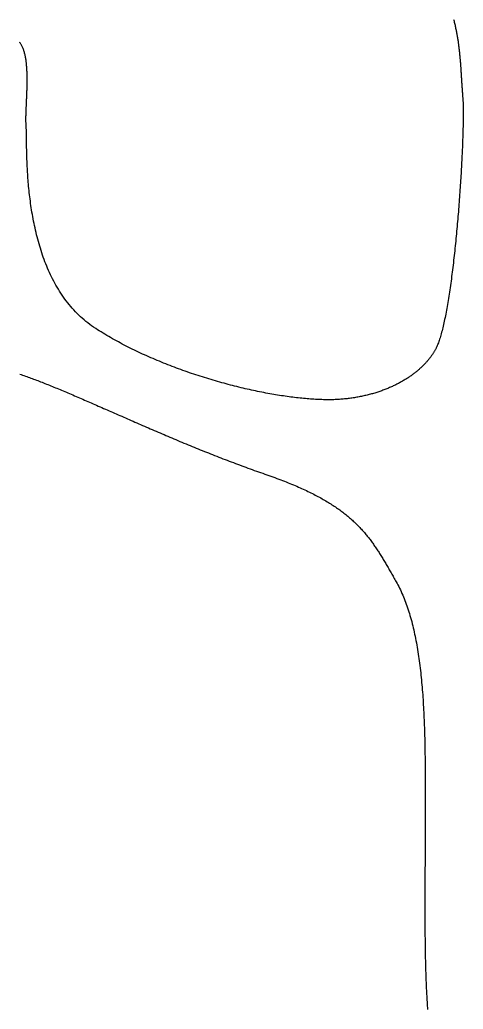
# Model space of a CAD drawing. Extents: x -220 to 640, y 0 to 300.
# Drawn here: x -174.6 to -138.4, y 92.4 to 173.1 of the extents above; entities that cross this region are included whole.
import ezdxf

# ---------------------------------------------------------------- set-up
doc = ezdxf.new("R2010")
doc.units = 0
doc.layers.get('0').update_dxf_attribs({"linetype": 'CONTINUOUS'})

msp = doc.modelspace()

# ---------------------------------------------------------------- linework, layer by layer
for points in [[(-139.223, 173.179, 0), (-139.202, 173.098, 0), (-139.182, 173.018, 0), (-139.162, 172.938, 0), (-139.143, 172.858, 0), (-139.124, 172.778, 0), (-139.105, 172.699, 0), (-139.088, 172.62, 0), (-139.07, 172.542, 0), (-139.053, 172.463, 0), (-139.037, 172.385, 0), (-139.021, 172.308, 0), (-139.005, 172.23, 0), (-138.99, 172.153, 0), (-138.976, 172.076, 0), (-138.961, 171.999, 0), (-138.947, 171.923, 0), (-138.934, 171.847, 0), (-138.921, 171.771, 0), (-138.908, 171.695, 0), (-138.896, 171.619, 0), (-138.884, 171.544, 0), (-138.872, 171.469, 0), (-138.861, 171.394, 0), (-138.85, 171.319, 0), (-138.839, 171.244, 0), (-138.829, 171.17, 0), (-138.819, 171.095, 0), (-138.809, 171.021, 0), (-138.8, 170.947, 0), (-138.791, 170.873, 0), (-138.782, 170.799, 0), (-138.773, 170.726, 0), (-138.765, 170.652, 0), (-138.757, 170.579, 0), (-138.749, 170.505, 0), (-138.742, 170.432, 0), (-138.734, 170.359, 0), (-138.727, 170.286, 0), (-138.72, 170.213, 0), (-138.713, 170.139, 0), (-138.707, 170.066, 0), (-138.7, 169.994, 0), (-138.694, 169.921, 0), (-138.688, 169.848, 0), (-138.682, 169.775, 0), (-138.676, 169.702, 0), (-138.671, 169.629, 0), (-138.665, 169.556, 0), (-138.66, 169.484, 0), (-138.655, 169.411, 0), (-138.65, 169.338, 0), (-138.645, 169.265, 0), (-138.64, 169.192, 0), (-138.635, 169.119, 0), (-138.63, 169.046, 0), (-138.625, 168.973, 0), (-138.621, 168.9, 0), (-138.616, 168.826, 0), (-138.611, 168.753, 0), (-138.607, 168.679, 0), (-138.602, 168.606, 0), (-138.598, 168.532, 0), (-138.593, 168.458, 0), (-138.588, 168.385, 0), (-138.584, 168.311, 0), (-138.579, 168.236, 0), (-138.575, 168.162, 0), (-138.57, 168.088, 0), (-138.565, 168.013, 0), (-138.56, 167.938, 0), (-138.556, 167.863, 0), (-138.551, 167.788, 0), (-138.546, 167.713, 0), (-138.54, 167.637, 0), (-138.535, 167.562, 0), (-138.53, 167.486, 0), (-138.524, 167.409, 0), (-138.519, 167.333, 0), (-138.513, 167.256, 0), (-138.507, 167.18, 0), (-138.501, 167.102, 0), (-138.495, 167.025, 0), (-138.489, 166.947, 0), (-138.482, 166.87, 0), (-138.476, 166.791, 0)], [(-168.411, 147.956, 0), (-168.577, 148.066, 0), (-168.74, 148.179, 0), (-168.9, 148.295, 0), (-169.057, 148.415, 0), (-169.21, 148.537, 0), (-169.36, 148.662, 0), (-169.507, 148.79, 0), (-169.651, 148.92, 0), (-169.792, 149.054, 0), (-169.929, 149.189, 0), (-170.064, 149.328, 0), (-170.195, 149.469, 0), (-170.324, 149.612, 0), (-170.45, 149.757, 0), (-170.573, 149.905, 0), (-170.693, 150.055, 0), (-170.81, 150.207, 0), (-170.924, 150.361, 0), (-171.036, 150.517, 0), (-171.145, 150.675, 0), (-171.251, 150.835, 0), (-171.355, 150.996, 0), (-171.456, 151.16, 0), (-171.554, 151.325, 0), (-171.65, 151.491, 0), (-171.744, 151.659, 0), (-171.834, 151.829, 0), (-171.923, 152, 0), (-172.009, 152.172, 0), (-172.092, 152.346, 0), (-172.174, 152.52, 0), (-172.253, 152.696, 0), (-172.329, 152.873, 0), (-172.404, 153.051, 0), (-172.476, 153.23, 0), (-172.546, 153.41, 0), (-172.614, 153.59, 0), (-172.68, 153.771, 0), (-172.744, 153.953, 0), (-172.805, 154.136, 0), (-172.865, 154.319, 0), (-172.923, 154.502, 0), (-172.978, 154.686, 0), (-173.032, 154.87, 0), (-173.084, 155.055, 0), (-173.135, 155.24, 0), (-173.183, 155.424, 0), (-173.23, 155.609, 0), (-173.274, 155.794, 0), (-173.318, 155.979, 0), (-173.359, 156.164, 0), (-173.399, 156.348, 0), (-173.437, 156.532, 0), (-173.474, 156.716, 0), (-173.509, 156.9, 0), (-173.543, 157.083, 0), (-173.575, 157.265, 0), (-173.606, 157.447, 0), (-173.635, 157.629, 0), (-173.663, 157.809, 0), (-173.69, 157.989, 0), (-173.715, 158.168, 0), (-173.739, 158.346, 0), (-173.762, 158.523, 0), (-173.784, 158.699, 0), (-173.804, 158.874, 0), (-173.824, 159.047, 0), (-173.842, 159.22, 0), (-173.859, 159.391, 0), (-173.876, 159.56, 0), (-173.891, 159.729, 0), (-173.905, 159.895, 0), (-173.919, 160.06, 0), (-173.931, 160.224, 0), (-173.943, 160.386, 0), (-173.953, 160.546, 0), (-173.964, 160.704, 0), (-173.973, 160.86, 0), (-173.981, 161.014, 0), (-173.989, 161.166, 0), (-173.996, 161.316, 0), (-174.003, 161.464, 0), (-174.009, 161.61, 0), (-174.015, 161.753, 0), (-174.02, 161.894, 0), (-174.024, 162.032, 0), (-174.028, 162.168, 0), (-174.032, 162.302, 0), (-174.035, 162.433, 0), (-174.038, 162.561, 0), (-174.04, 162.686, 0), (-174.043, 162.808, 0), (-174.045, 162.928, 0), (-174.047, 163.044, 0), (-174.048, 163.158, 0), (-174.05, 163.268, 0), (-174.051, 163.376, 0), (-174.053, 163.48, 0), (-174.054, 163.58, 0), (-174.055, 163.678, 0), (-174.057, 163.771, 0), (-174.058, 163.862, 0), (-174.06, 163.949, 0), (-174.061, 164.032, 0), (-174.063, 164.111, 0), (-174.065, 164.187, 0), (-174.067, 164.259, 0), (-174.07, 164.327, 0), (-174.072, 164.391, 0), (-174.076, 164.451, 0), (-174.079, 164.507, 0), (-174.083, 164.559, 0), (-174.086, 164.612, 0), (-174.089, 164.667, 0), (-174.091, 164.724, 0), (-174.093, 164.781, 0), (-174.095, 164.84, 0), (-174.096, 164.901, 0), (-174.096, 164.963, 0), (-174.097, 165.026, 0), (-174.096, 165.091, 0), (-174.096, 165.157, 0), (-174.095, 165.224, 0), (-174.094, 165.292, 0), (-174.092, 165.361, 0), (-174.091, 165.431, 0), (-174.089, 165.503, 0), (-174.086, 165.575, 0), (-174.084, 165.649, 0), (-174.081, 165.723, 0), (-174.078, 165.798, 0), (-174.075, 165.875, 0), (-174.072, 165.952, 0), (-174.069, 166.029, 0), (-174.065, 166.108, 0), (-174.061, 166.187, 0), (-174.058, 166.267, 0), (-174.054, 166.348, 0), (-174.05, 166.429, 0), (-174.047, 166.511, 0), (-174.043, 166.594, 0), (-174.039, 166.677, 0), (-174.035, 166.76, 0), (-174.032, 166.844, 0), (-174.028, 166.928, 0), (-174.025, 167.013, 0), (-174.021, 167.098, 0), (-174.018, 167.183, 0), (-174.015, 167.268, 0), (-174.012, 167.354, 0), (-174.009, 167.44, 0), (-174.007, 167.526, 0), (-174.004, 167.612, 0), (-174.002, 167.699, 0), (-174, 167.785, 0), (-173.999, 167.871, 0), (-173.998, 167.957, 0), (-173.997, 168.043, 0), (-173.996, 168.13, 0), (-173.996, 168.215, 0), (-173.996, 168.301, 0), (-173.996, 168.387, 0), (-173.997, 168.472, 0), (-173.998, 168.557, 0), (-174, 168.642, 0), (-174.002, 168.726, 0), (-174.005, 168.81, 0), (-174.008, 168.893, 0), (-174.012, 168.976, 0), (-174.016, 169.059, 0), (-174.021, 169.14, 0), (-174.026, 169.222, 0), (-174.032, 169.302, 0), (-174.039, 169.382, 0), (-174.046, 169.462, 0), (-174.054, 169.54, 0), (-174.063, 169.618, 0), (-174.072, 169.695, 0), (-174.082, 169.772, 0), (-174.092, 169.847, 0), (-174.104, 169.921, 0), (-174.116, 169.995, 0), (-174.129, 170.067, 0), (-174.143, 170.139, 0), (-174.157, 170.209, 0), (-174.173, 170.279, 0), (-174.189, 170.347, 0), (-174.206, 170.414, 0), (-174.224, 170.48, 0), (-174.243, 170.544, 0), (-174.263, 170.607, 0), (-174.283, 170.669, 0), (-174.305, 170.73, 0), (-174.328, 170.789, 0), (-174.352, 170.847, 0), (-174.376, 170.904, 0), (-174.402, 170.958, 0), (-174.429, 171.012, 0), (-174.457, 171.064, 0), (-174.486, 171.114, 0), (-174.516, 171.162, 0), (-174.547, 171.209, 0), (-174.58, 171.254, 0), (-174.613, 171.298, 0)], [(-138.476, 166.791, 0), (-138.47, 166.728, 0), (-138.466, 166.661, 0), (-138.461, 166.59, 0), (-138.457, 166.515, 0), (-138.454, 166.436, 0), (-138.451, 166.354, 0), (-138.448, 166.267, 0), (-138.445, 166.177, 0), (-138.443, 166.083, 0), (-138.441, 165.985, 0), (-138.44, 165.884, 0), (-138.439, 165.779, 0), (-138.439, 165.671, 0), (-138.438, 165.56, 0), (-138.438, 165.445, 0), (-138.439, 165.327, 0), (-138.44, 165.206, 0), (-138.441, 165.082, 0), (-138.442, 164.955, 0), (-138.444, 164.825, 0), (-138.447, 164.692, 0), (-138.449, 164.556, 0), (-138.452, 164.417, 0), (-138.456, 164.275, 0), (-138.459, 164.131, 0), (-138.463, 163.985, 0), (-138.468, 163.835, 0), (-138.473, 163.683, 0), (-138.478, 163.529, 0), (-138.483, 163.373, 0), (-138.489, 163.214, 0), (-138.495, 163.053, 0), (-138.502, 162.889, 0), (-138.509, 162.724, 0), (-138.516, 162.557, 0), (-138.523, 162.387, 0), (-138.531, 162.216, 0), (-138.539, 162.042, 0), (-138.548, 161.867, 0), (-138.557, 161.691, 0), (-138.566, 161.512, 0), (-138.576, 161.332, 0), (-138.585, 161.151, 0), (-138.596, 160.967, 0), (-138.606, 160.783, 0), (-138.617, 160.597, 0), (-138.628, 160.41, 0), (-138.64, 160.221, 0), (-138.652, 160.032, 0), (-138.664, 159.841, 0), (-138.676, 159.649, 0), (-138.689, 159.457, 0), (-138.703, 159.263, 0), (-138.716, 159.068, 0), (-138.73, 158.873, 0), (-138.744, 158.677, 0), (-138.758, 158.48, 0), (-138.773, 158.282, 0), (-138.788, 158.084, 0), (-138.804, 157.886, 0), (-138.819, 157.687, 0), (-138.835, 157.488, 0), (-138.852, 157.288, 0), (-138.868, 157.088, 0), (-138.885, 156.888, 0), (-138.903, 156.688, 0), (-138.92, 156.488, 0), (-138.938, 156.287, 0), (-138.956, 156.087, 0), (-138.975, 155.887, 0), (-138.993, 155.687, 0), (-139.013, 155.488, 0), (-139.032, 155.288, 0), (-139.052, 155.089, 0), (-139.072, 154.891, 0), (-139.092, 154.693, 0), (-139.112, 154.495, 0), (-139.133, 154.299, 0), (-139.155, 154.102, 0), (-139.176, 153.907, 0), (-139.198, 153.712, 0), (-139.22, 153.519, 0), (-139.242, 153.326, 0), (-139.265, 153.134, 0), (-139.288, 152.943, 0), (-139.311, 152.754, 0), (-139.334, 152.565, 0), (-139.358, 152.378, 0), (-139.382, 152.192, 0), (-139.406, 152.007, 0), (-139.431, 151.824, 0), (-139.456, 151.643, 0), (-139.481, 151.463, 0), (-139.506, 151.284, 0), (-139.532, 151.107, 0), (-139.558, 150.932, 0), (-139.584, 150.759, 0), (-139.611, 150.588, 0), (-139.638, 150.418, 0), (-139.665, 150.251, 0), (-139.692, 150.085, 0), (-139.72, 149.922, 0), (-139.748, 149.761, 0), (-139.776, 149.602, 0), (-139.804, 149.445, 0), (-139.833, 149.291, 0), (-139.862, 149.139, 0), (-139.891, 148.99, 0), (-139.92, 148.843, 0), (-139.95, 148.699, 0), (-139.98, 148.557, 0), (-140.01, 148.418, 0), (-140.041, 148.282, 0), (-140.072, 148.149, 0), (-140.103, 148.019, 0), (-140.134, 147.892, 0), (-140.165, 147.768, 0), (-140.197, 147.646, 0), (-140.229, 147.529, 0), (-140.261, 147.414, 0), (-140.294, 147.302, 0), (-140.326, 147.194, 0), (-140.359, 147.09, 0), (-140.393, 146.988, 0), (-140.426, 146.891, 0), (-140.46, 146.797, 0), (-140.494, 146.706, 0)], [(-148.326, 142.19, 0), (-148.431, 142.181, 0), (-148.538, 142.173, 0), (-148.647, 142.167, 0), (-148.758, 142.161, 0), (-148.871, 142.156, 0), (-148.985, 142.152, 0), (-149.101, 142.149, 0), (-149.219, 142.147, 0), (-149.338, 142.145, 0), (-149.459, 142.145, 0), (-149.582, 142.146, 0), (-149.706, 142.147, 0), (-149.832, 142.149, 0), (-149.959, 142.153, 0), (-150.088, 142.157, 0), (-150.218, 142.162, 0), (-150.35, 142.168, 0), (-150.483, 142.175, 0), (-150.618, 142.183, 0), (-150.754, 142.192, 0), (-150.892, 142.201, 0), (-151.031, 142.212, 0), (-151.171, 142.223, 0), (-151.312, 142.235, 0), (-151.455, 142.249, 0), (-151.599, 142.263, 0), (-151.744, 142.278, 0), (-151.891, 142.294, 0), (-152.039, 142.31, 0), (-152.187, 142.328, 0), (-152.337, 142.346, 0), (-152.489, 142.366, 0), (-152.641, 142.386, 0), (-152.794, 142.407, 0), (-152.948, 142.429, 0), (-153.104, 142.452, 0), (-153.26, 142.476, 0), (-153.417, 142.5, 0), (-153.576, 142.526, 0), (-153.735, 142.552, 0), (-153.895, 142.579, 0), (-154.056, 142.607, 0), (-154.218, 142.636, 0), (-154.38, 142.666, 0), (-154.544, 142.696, 0), (-154.708, 142.728, 0), (-154.873, 142.76, 0), (-155.039, 142.793, 0), (-155.205, 142.827, 0), (-155.372, 142.862, 0), (-155.54, 142.898, 0), (-155.709, 142.935, 0), (-155.878, 142.972, 0), (-156.047, 143.01, 0), (-156.217, 143.049, 0), (-156.388, 143.089, 0), (-156.559, 143.13, 0), (-156.731, 143.171, 0), (-156.903, 143.214, 0), (-157.076, 143.257, 0), (-157.249, 143.301, 0), (-157.423, 143.346, 0), (-157.597, 143.392, 0), (-157.771, 143.438, 0), (-157.945, 143.486, 0), (-158.12, 143.534, 0), (-158.295, 143.583, 0), (-158.471, 143.633, 0), (-158.646, 143.683, 0), (-158.822, 143.735, 0), (-158.998, 143.787, 0), (-159.174, 143.84, 0), (-159.351, 143.894, 0), (-159.527, 143.949, 0), (-159.704, 144.004, 0), (-159.88, 144.06, 0), (-160.057, 144.117, 0), (-160.234, 144.175, 0), (-160.41, 144.234, 0), (-160.587, 144.293, 0), (-160.763, 144.354, 0), (-160.94, 144.415, 0), (-161.116, 144.477, 0), (-161.292, 144.539, 0), (-161.469, 144.603, 0), (-161.644, 144.667, 0), (-161.82, 144.732, 0), (-161.996, 144.798, 0), (-162.171, 144.864, 0), (-162.346, 144.932, 0), (-162.521, 145, 0), (-162.695, 145.069, 0), (-162.869, 145.138, 0), (-163.043, 145.209, 0), (-163.216, 145.28, 0), (-163.389, 145.352, 0), (-163.561, 145.425, 0), (-163.733, 145.498, 0), (-163.904, 145.572, 0), (-164.075, 145.648, 0), (-164.246, 145.723, 0), (-164.416, 145.8, 0), (-164.585, 145.877, 0), (-164.754, 145.955, 0), (-164.922, 146.034, 0), (-165.089, 146.114, 0), (-165.256, 146.194, 0), (-165.422, 146.275, 0), (-165.587, 146.357, 0), (-165.752, 146.439, 0), (-165.915, 146.523, 0), (-166.078, 146.607, 0), (-166.241, 146.692, 0), (-166.402, 146.777, 0), (-166.562, 146.863, 0), (-166.722, 146.95, 0), (-166.88, 147.038, 0), (-167.038, 147.127, 0), (-167.195, 147.216, 0), (-167.351, 147.306, 0), (-167.505, 147.397, 0), (-167.659, 147.488, 0), (-167.812, 147.58, 0), (-167.963, 147.673, 0), (-168.114, 147.766, 0), (-168.263, 147.861, 0), (-168.411, 147.956, 0)], [(-140.494, 146.706, 0), (-140.511, 146.662, 0), (-140.529, 146.617, 0), (-140.548, 146.572, 0), (-140.568, 146.527, 0), (-140.588, 146.482, 0), (-140.61, 146.437, 0), (-140.631, 146.392, 0), (-140.654, 146.346, 0), (-140.677, 146.301, 0), (-140.701, 146.255, 0), (-140.726, 146.21, 0), (-140.752, 146.164, 0), (-140.778, 146.118, 0), (-140.805, 146.072, 0), (-140.832, 146.027, 0), (-140.861, 145.981, 0), (-140.89, 145.935, 0), (-140.92, 145.889, 0), (-140.95, 145.843, 0), (-140.981, 145.797, 0), (-141.013, 145.751, 0), (-141.046, 145.705, 0), (-141.079, 145.659, 0), (-141.113, 145.613, 0), (-141.148, 145.568, 0), (-141.184, 145.522, 0), (-141.22, 145.476, 0), (-141.257, 145.43, 0), (-141.295, 145.384, 0), (-141.333, 145.339, 0), (-141.372, 145.293, 0), (-141.412, 145.248, 0), (-141.452, 145.202, 0), (-141.494, 145.157, 0), (-141.535, 145.111, 0), (-141.578, 145.066, 0), (-141.621, 145.021, 0), (-141.665, 144.976, 0), (-141.71, 144.931, 0), (-141.756, 144.886, 0), (-141.802, 144.842, 0), (-141.849, 144.797, 0), (-141.896, 144.753, 0), (-141.944, 144.709, 0), (-141.993, 144.665, 0), (-142.043, 144.621, 0), (-142.093, 144.577, 0), (-142.144, 144.533, 0), (-142.196, 144.49, 0), (-142.248, 144.447, 0), (-142.302, 144.404, 0), (-142.355, 144.361, 0), (-142.41, 144.318, 0), (-142.465, 144.276, 0), (-142.521, 144.234, 0), (-142.578, 144.192, 0), (-142.635, 144.15, 0), (-142.693, 144.108, 0), (-142.752, 144.067, 0), (-142.811, 144.026, 0), (-142.871, 143.985, 0), (-142.932, 143.945, 0), (-142.993, 143.905, 0), (-143.055, 143.865, 0), (-143.118, 143.825, 0), (-143.182, 143.786, 0), (-143.246, 143.747, 0), (-143.311, 143.708, 0), (-143.376, 143.67, 0), (-143.442, 143.631, 0), (-143.509, 143.594, 0), (-143.577, 143.556, 0), (-143.645, 143.519, 0), (-143.714, 143.482, 0), (-143.784, 143.446, 0), (-143.854, 143.409, 0), (-143.925, 143.374, 0), (-143.997, 143.338, 0), (-144.069, 143.303, 0), (-144.142, 143.269, 0), (-144.216, 143.234, 0), (-144.29, 143.201, 0), (-144.365, 143.167, 0), (-144.441, 143.134, 0), (-144.517, 143.101, 0), (-144.594, 143.069, 0), (-144.672, 143.037, 0), (-144.751, 143.006, 0), (-144.83, 142.975, 0), (-144.909, 142.945, 0), (-144.99, 142.915, 0), (-145.071, 142.885, 0), (-145.153, 142.856, 0), (-145.235, 142.827, 0), (-145.318, 142.799, 0), (-145.402, 142.772, 0), (-145.486, 142.744, 0), (-145.572, 142.718, 0), (-145.657, 142.692, 0), (-145.744, 142.666, 0), (-145.831, 142.641, 0), (-145.919, 142.616, 0), (-146.007, 142.592, 0), (-146.096, 142.568, 0), (-146.186, 142.545, 0), (-146.276, 142.523, 0), (-146.367, 142.501, 0), (-146.459, 142.48, 0), (-146.551, 142.459, 0), (-146.644, 142.439, 0), (-146.738, 142.419, 0), (-146.832, 142.4, 0), (-146.927, 142.382, 0), (-147.023, 142.364, 0), (-147.119, 142.347, 0), (-147.216, 142.33, 0), (-147.314, 142.314, 0), (-147.412, 142.299, 0), (-147.511, 142.284, 0), (-147.611, 142.27, 0), (-147.711, 142.256, 0), (-147.812, 142.244, 0), (-147.913, 142.231, 0), (-148.016, 142.22, 0), (-148.118, 142.209, 0), (-148.222, 142.199, 0), (-148.326, 142.19, 0)], [(-174.603, 144.24, 0), (-174.487, 144.201, 0), (-174.372, 144.161, 0), (-174.257, 144.121, 0), (-174.143, 144.081, 0), (-174.03, 144.041, 0), (-173.918, 144.001, 0), (-173.807, 143.96, 0), (-173.697, 143.919, 0)], [(-173.697, 143.919, 0), (-173.586, 143.878, 0), (-173.474, 143.836, 0), (-173.362, 143.794, 0), (-173.249, 143.75, 0), (-173.135, 143.707, 0), (-173.019, 143.662, 0), (-172.903, 143.617, 0), (-172.787, 143.571, 0), (-172.669, 143.524, 0), (-172.55, 143.477, 0), (-172.431, 143.43, 0), (-172.31, 143.381, 0), (-172.189, 143.332, 0), (-172.067, 143.283, 0), (-171.944, 143.233, 0), (-171.821, 143.182, 0), (-171.696, 143.131, 0), (-171.571, 143.079, 0), (-171.445, 143.027, 0), (-171.318, 142.974, 0), (-171.19, 142.921, 0), (-171.062, 142.867, 0), (-170.933, 142.813, 0), (-170.803, 142.758, 0), (-170.672, 142.703, 0), (-170.54, 142.647, 0), (-170.408, 142.591, 0), (-170.275, 142.534, 0), (-170.141, 142.477, 0), (-170.007, 142.419, 0), (-169.872, 142.361, 0), (-169.736, 142.303, 0), (-169.599, 142.244, 0), (-169.462, 142.184, 0), (-169.324, 142.125, 0), (-169.185, 142.065, 0), (-169.046, 142.004, 0), (-168.906, 141.943, 0), (-168.765, 141.882, 0), (-168.624, 141.82, 0), (-168.482, 141.758, 0), (-168.339, 141.696, 0), (-168.196, 141.633, 0), (-168.052, 141.571, 0), (-167.908, 141.507, 0), (-167.763, 141.444, 0), (-167.617, 141.38, 0), (-167.471, 141.316, 0), (-167.324, 141.251, 0), (-167.176, 141.187, 0), (-167.028, 141.122, 0), (-166.88, 141.057, 0), (-166.73, 140.991, 0), (-166.581, 140.925, 0), (-166.43, 140.86, 0), (-166.279, 140.793, 0), (-166.128, 140.727, 0), (-165.976, 140.661, 0), (-165.824, 140.594, 0), (-165.671, 140.527, 0), (-165.517, 140.46, 0), (-165.363, 140.393, 0), (-165.209, 140.325, 0), (-165.054, 140.258, 0), (-164.899, 140.19, 0), (-164.743, 140.122, 0), (-164.586, 140.054, 0), (-164.43, 139.986, 0), (-164.272, 139.918, 0), (-164.115, 139.85, 0), (-163.956, 139.782, 0), (-163.798, 139.713, 0), (-163.639, 139.645, 0), (-163.479, 139.576, 0), (-163.32, 139.508, 0), (-163.159, 139.439, 0), (-162.999, 139.37, 0), (-162.838, 139.302, 0), (-162.676, 139.233, 0), (-162.515, 139.164, 0), (-162.353, 139.096, 0), (-162.19, 139.027, 0), (-162.027, 138.958, 0), (-161.864, 138.89, 0), (-161.701, 138.821, 0), (-161.537, 138.752, 0), (-161.373, 138.684, 0), (-161.208, 138.615, 0), (-161.043, 138.547, 0), (-160.878, 138.479, 0), (-160.713, 138.411, 0), (-160.547, 138.342, 0), (-160.381, 138.274, 0), (-160.215, 138.207, 0), (-160.048, 138.139, 0), (-159.882, 138.071, 0), (-159.715, 138.004, 0), (-159.547, 137.936, 0), (-159.38, 137.869, 0), (-159.212, 137.802, 0), (-159.044, 137.735, 0), (-158.876, 137.668, 0), (-158.707, 137.602, 0), (-158.539, 137.536, 0), (-158.37, 137.47, 0), (-158.201, 137.404, 0), (-158.032, 137.338, 0), (-157.862, 137.273, 0), (-157.693, 137.208, 0), (-157.523, 137.143, 0), (-157.353, 137.078, 0), (-157.183, 137.014, 0), (-157.013, 136.95, 0), (-156.843, 136.886, 0), (-156.673, 136.823, 0), (-156.502, 136.759, 0), (-156.331, 136.697, 0), (-156.161, 136.634, 0), (-155.99, 136.572, 0), (-155.819, 136.51, 0), (-155.648, 136.448, 0), (-155.477, 136.387, 0), (-155.306, 136.326, 0), (-155.134, 136.266, 0), (-154.963, 136.206, 0), (-154.792, 136.146, 0), (-154.62, 136.087, 0)], [(-154.62, 136.087, 0), (-154.45, 136.028, 0), (-154.282, 135.969, 0), (-154.116, 135.91, 0), (-153.953, 135.851, 0), (-153.791, 135.792, 0), (-153.632, 135.734, 0), (-153.474, 135.675, 0), (-153.319, 135.616, 0), (-153.166, 135.557, 0), (-153.015, 135.498, 0), (-152.866, 135.439, 0), (-152.719, 135.381, 0), (-152.574, 135.322, 0), (-152.431, 135.263, 0), (-152.29, 135.204, 0), (-152.15, 135.145, 0), (-152.013, 135.086, 0), (-151.878, 135.027, 0), (-151.744, 134.968, 0), (-151.612, 134.909, 0), (-151.483, 134.85, 0), (-151.354, 134.79, 0), (-151.228, 134.731, 0), (-151.104, 134.672, 0), (-150.981, 134.612, 0), (-150.86, 134.553, 0), (-150.741, 134.493, 0), (-150.623, 134.434, 0), (-150.507, 134.374, 0), (-150.393, 134.314, 0), (-150.28, 134.254, 0), (-150.169, 134.194, 0), (-150.059, 134.134, 0), (-149.951, 134.073, 0), (-149.845, 134.013, 0), (-149.74, 133.953, 0), (-149.636, 133.892, 0), (-149.534, 133.831, 0), (-149.434, 133.77, 0), (-149.335, 133.709, 0), (-149.237, 133.648, 0), (-149.141, 133.586, 0), (-149.046, 133.525, 0), (-148.953, 133.463, 0), (-148.861, 133.401, 0), (-148.77, 133.339, 0), (-148.68, 133.277, 0), (-148.592, 133.214, 0), (-148.505, 133.152, 0), (-148.419, 133.089, 0), (-148.334, 133.026, 0), (-148.251, 132.963, 0), (-148.169, 132.899, 0), (-148.088, 132.836, 0), (-148.008, 132.772, 0), (-147.929, 132.708, 0), (-147.851, 132.644, 0), (-147.775, 132.579, 0), (-147.699, 132.514, 0), (-147.625, 132.449, 0), (-147.551, 132.384, 0), (-147.478, 132.319, 0), (-147.407, 132.253, 0), (-147.336, 132.187, 0), (-147.267, 132.121, 0), (-147.198, 132.054, 0), (-147.13, 131.987, 0), (-147.063, 131.92, 0), (-146.997, 131.853, 0), (-146.931, 131.785, 0), (-146.867, 131.717, 0), (-146.803, 131.649, 0), (-146.74, 131.58, 0), (-146.677, 131.511, 0), (-146.616, 131.442, 0), (-146.555, 131.373, 0), (-146.495, 131.303, 0), (-146.435, 131.233, 0), (-146.376, 131.162, 0), (-146.318, 131.091, 0), (-146.261, 131.02, 0), (-146.203, 130.949, 0), (-146.147, 130.877, 0), (-146.091, 130.805, 0), (-146.036, 130.732, 0), (-145.981, 130.659, 0), (-145.926, 130.586, 0), (-145.872, 130.512, 0), (-145.819, 130.438, 0), (-145.765, 130.364, 0), (-145.713, 130.289, 0), (-145.66, 130.213, 0), (-145.608, 130.138, 0), (-145.556, 130.062, 0), (-145.505, 129.985, 0), (-145.454, 129.908, 0), (-145.403, 129.831, 0), (-145.353, 129.753, 0), (-145.302, 129.675, 0), (-145.252, 129.597, 0), (-145.202, 129.518, 0), (-145.153, 129.438, 0), (-145.103, 129.358, 0), (-145.054, 129.278, 0), (-145.004, 129.197, 0), (-144.955, 129.116, 0), (-144.906, 129.034, 0), (-144.857, 128.952, 0), (-144.807, 128.869, 0), (-144.758, 128.786, 0), (-144.709, 128.702, 0), (-144.66, 128.618, 0), (-144.611, 128.534, 0), (-144.562, 128.449, 0), (-144.512, 128.363, 0), (-144.463, 128.277, 0), (-144.413, 128.19, 0), (-144.363, 128.103, 0), (-144.313, 128.015, 0), (-144.263, 127.927, 0), (-144.213, 127.838, 0), (-144.162, 127.749, 0), (-144.112, 127.659, 0), (-144.06, 127.569, 0), (-144.009, 127.478, 0), (-143.957, 127.386, 0), (-143.905, 127.294, 0)], [(-143.905, 127.294, 0), (-143.834, 127.165, 0), (-143.763, 127.034, 0), (-143.695, 126.901, 0), (-143.627, 126.767, 0), (-143.561, 126.63, 0), (-143.497, 126.492, 0), (-143.433, 126.351, 0), (-143.372, 126.209, 0), (-143.311, 126.066, 0), (-143.252, 125.92, 0), (-143.194, 125.773, 0), (-143.137, 125.624, 0), (-143.082, 125.473, 0), (-143.028, 125.321, 0), (-142.975, 125.167, 0), (-142.924, 125.011, 0), (-142.874, 124.853, 0), (-142.825, 124.695, 0), (-142.777, 124.534, 0), (-142.73, 124.372, 0), (-142.685, 124.208, 0), (-142.64, 124.043, 0), (-142.597, 123.877, 0), (-142.555, 123.709, 0), (-142.514, 123.539, 0), (-142.474, 123.368, 0), (-142.435, 123.196, 0), (-142.398, 123.022, 0), (-142.361, 122.847, 0), (-142.325, 122.67, 0), (-142.291, 122.492, 0), (-142.257, 122.313, 0), (-142.224, 122.133, 0), (-142.193, 121.951, 0), (-142.162, 121.768, 0), (-142.132, 121.584, 0), (-142.104, 121.399, 0), (-142.076, 121.212, 0), (-142.049, 121.024, 0), (-142.023, 120.836, 0), (-141.998, 120.646, 0), (-141.973, 120.454, 0), (-141.95, 120.262, 0), (-141.927, 120.069, 0), (-141.905, 119.875, 0), (-141.884, 119.679, 0), (-141.864, 119.483, 0), (-141.845, 119.286, 0), (-141.826, 119.088, 0), (-141.808, 118.888, 0), (-141.791, 118.688, 0), (-141.775, 118.487, 0), (-141.759, 118.285, 0), (-141.744, 118.083, 0), (-141.729, 117.879, 0), (-141.716, 117.675, 0), (-141.702, 117.47, 0), (-141.69, 117.264, 0), (-141.678, 117.057, 0), (-141.667, 116.849, 0), (-141.656, 116.641, 0), (-141.646, 116.432, 0), (-141.637, 116.223, 0), (-141.628, 116.013, 0), (-141.619, 115.802, 0), (-141.611, 115.59, 0), (-141.604, 115.378, 0), (-141.597, 115.166, 0), (-141.59, 114.953, 0), (-141.584, 114.739, 0), (-141.579, 114.525, 0), (-141.574, 114.31, 0), (-141.569, 114.095, 0), (-141.565, 113.88, 0), (-141.561, 113.664, 0), (-141.557, 113.447, 0), (-141.554, 113.231, 0), (-141.551, 113.013, 0), (-141.548, 112.796, 0), (-141.546, 112.578, 0), (-141.544, 112.36, 0), (-141.542, 112.142, 0), (-141.541, 111.923, 0), (-141.54, 111.704, 0), (-141.539, 111.485, 0), (-141.538, 111.266, 0), (-141.538, 111.046, 0), (-141.537, 110.827, 0), (-141.537, 110.607, 0), (-141.537, 110.387, 0), (-141.538, 110.167, 0), (-141.538, 109.947, 0), (-141.538, 109.727, 0), (-141.539, 109.507, 0), (-141.54, 109.287, 0), (-141.54, 109.067, 0), (-141.541, 108.847, 0), (-141.542, 108.627, 0), (-141.543, 108.407, 0), (-141.544, 108.187, 0), (-141.545, 107.967, 0), (-141.546, 107.747, 0), (-141.546, 107.528, 0), (-141.547, 107.309, 0), (-141.548, 107.089, 0), (-141.549, 106.87, 0), (-141.549, 106.652, 0), (-141.55, 106.433, 0), (-141.55, 106.215, 0), (-141.551, 105.997, 0), (-141.551, 105.78, 0), (-141.551, 105.581, 0), (-141.551, 105.402, 0), (-141.551, 105.223, 0), (-141.551, 105.044, 0), (-141.552, 104.865, 0), (-141.552, 104.686, 0), (-141.552, 104.507, 0), (-141.553, 104.329, 0), (-141.553, 104.15, 0), (-141.554, 103.972, 0), (-141.554, 103.794, 0), (-141.555, 103.617, 0), (-141.555, 103.439, 0), (-141.556, 103.262, 0), (-141.556, 103.085, 0), (-141.557, 102.908, 0), (-141.558, 102.731, 0), (-141.558, 102.555, 0), (-141.559, 102.379, 0), (-141.559, 102.203, 0), (-141.56, 102.027, 0), (-141.56, 101.851, 0), (-141.561, 101.676, 0), (-141.561, 101.501, 0), (-141.561, 101.326, 0), (-141.562, 101.152, 0), (-141.562, 100.978, 0), (-141.562, 100.804, 0), (-141.562, 100.63, 0), (-141.562, 100.457, 0), (-141.562, 100.284, 0), (-141.562, 100.111, 0), (-141.562, 99.938, 0), (-141.561, 99.766, 0), (-141.561, 99.594, 0), (-141.56, 99.422, 0), (-141.559, 99.251, 0), (-141.558, 99.08, 0), (-141.558, 98.909, 0), (-141.556, 98.739, 0), (-141.555, 98.569, 0), (-141.554, 98.399, 0), (-141.552, 98.23, 0), (-141.551, 98.061, 0), (-141.549, 97.892, 0), (-141.547, 97.724, 0), (-141.544, 97.556, 0), (-141.542, 97.389, 0), (-141.539, 97.221, 0), (-141.537, 97.055, 0), (-141.534, 96.888, 0), (-141.531, 96.722, 0), (-141.527, 96.556, 0), (-141.524, 96.391, 0), (-141.52, 96.226, 0), (-141.516, 96.061, 0), (-141.512, 95.897, 0), (-141.507, 95.734, 0), (-141.502, 95.57, 0), (-141.497, 95.407, 0), (-141.492, 95.245, 0), (-141.487, 95.083, 0), (-141.481, 94.921, 0), (-141.475, 94.76, 0), (-141.468, 94.6, 0), (-141.462, 94.439, 0), (-141.455, 94.279, 0), (-141.448, 94.12, 0), (-141.44, 93.961, 0), (-141.433, 93.803, 0), (-141.425, 93.645, 0), (-141.416, 93.487, 0), (-141.407, 93.33, 0), (-141.398, 93.174, 0), (-141.389, 93.018, 0), (-141.379, 92.862, 0), (-141.369, 92.707, 0), (-141.359, 92.552, 0), (-141.348, 92.398, 0)]]:
    msp.add_polyline3d(points)

doc.saveas('drawing.dxf')
